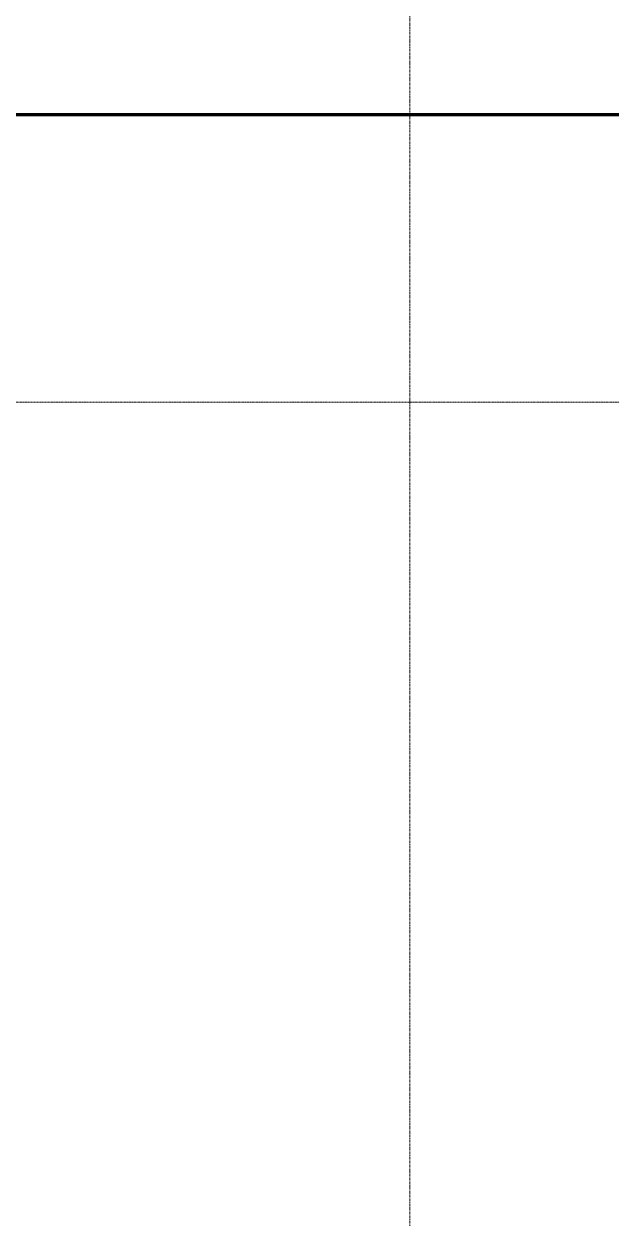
# Model space of a CAD drawing. Header units: millimetres. Extents: x -4948 to 42228, y -4856 to 69378.
# Drawn here: x 20295 to 23359, y 13837 to 20065 of the extents above; entities that cross this region are included whole.
import ezdxf

# ---------------------------------------------------------------- set-up
doc = ezdxf.new("R2010")
doc.units = ezdxf.units.MM
for name, pattern in [('Линия сетки', [22.225, 12.7, -3.175, 3.175, -3.175]), ('Штрих 2 х 1 мм', [3, 2, -1]), ('Штрих 3 х 1_5 мм', [4.5, 3, -1.5]), ('Штрихпунктир 5 х 1_5 мм', [8, 5, -1.5, 0, -1.5])]:
    doc.linetypes.add(name, pattern=pattern)
for name, color, linetype, lineweight in [('A-AREA', 32, 'Continuous', 9), ('A-DETL', 90, 'Continuous', 9), ('S-GRID', 1, 'Continuous', 30)]:
    doc.layers.add(name, color=color, linetype=linetype, lineweight=lineweight)

# ---------------------------------------------------------------- blocks, each defined once
blk = doc.blocks.new('27ELB-RD-AR-0000-BIM_rvt-1-1 этаж отм_ _0_000 лотки')
at = {"layer": 'A-AREA', "color": 252, "linetype": 'Штрих 3 х 1_5 мм', "lineweight": 70}
blk.add_line((7771.4, 19592.1), (26508.9, 19592.1), dxfattribs=at)
at = {"layer": 'A-DETL', "color": 252, "linetype": 'Штрих 2 х 1 мм'}
blk.add_line((27308.9, 19592.1), (4253.9, 19592.1), dxfattribs=at)
blk = doc.blocks.new('27ELB-RD-KR2-0000-BIM_rvt-1-1 этаж отм_ _0_000 лотки')
at = {"layer": 'S-GRID', "color": 252, "linetype": 'Линия сетки', "lineweight": 9}
blk.add_line((22308.9, -4856.4), (22308.9, 68377.9), dxfattribs=at)
at = {"layer": 'S-GRID', "color": 252, "linetype": 'Штрихпунктир 5 х 1_5 мм', "lineweight": 9}
blk.add_line((-4948, 18092.1), (41228.1, 18092.1), dxfattribs=at)

msp = doc.modelspace()

# ---------------------------------------------------------------- block references
at = {"lineweight": 5}
for name in ['27ELB-RD-KR2-0000-BIM_rvt-1-1 этаж отм_ _0_000 лотки', '27ELB-RD-AR-0000-BIM_rvt-1-1 этаж отм_ _0_000 лотки']:
    msp.add_blockref(name, (0, 0), dxfattribs=at)

doc.saveas('drawing.dxf')
